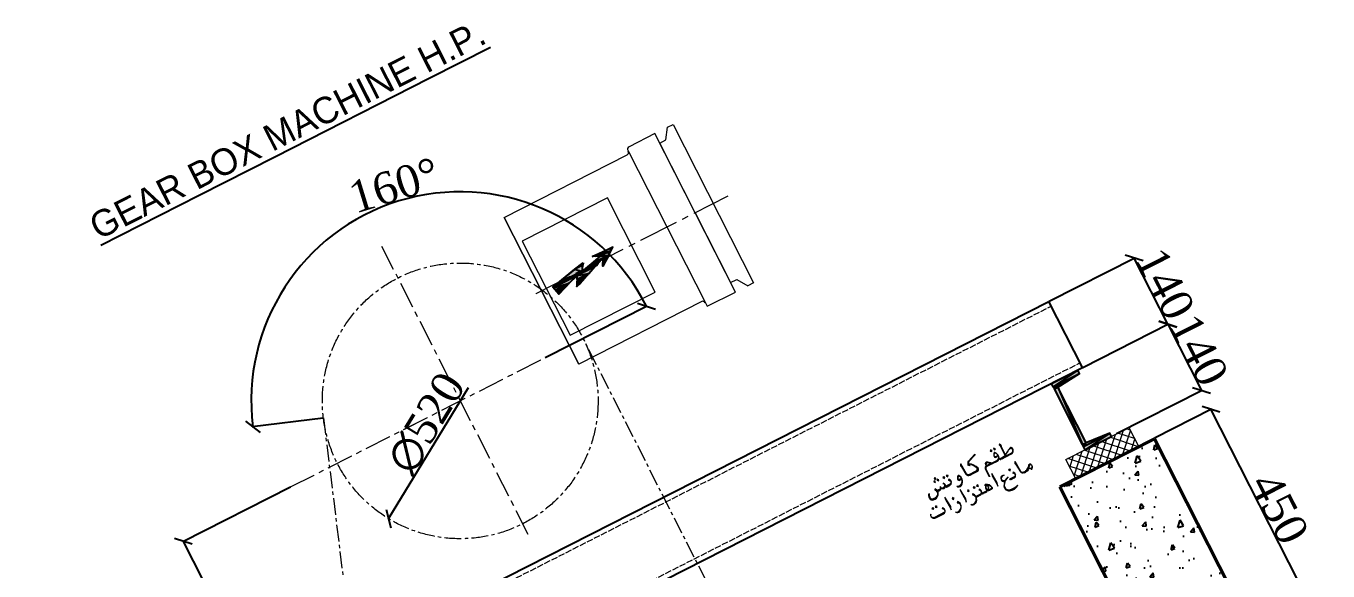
# Model space of a CAD drawing. Header units: millimetres. Extents: x 9028 to 18688, y -22518 to -16466.
# Drawn here: x 16007 to 18463, y -17494 to -16466 of the extents above; entities that cross this region are included whole.
import ezdxf

# ---------------------------------------------------------------- set-up
doc = ezdxf.new("R2010")
doc.units = ezdxf.units.MM
doc.linetypes.add('$1$ACAD_ISO02W100', pattern=[15, 12, -3])
doc.linetypes.add('$1$CENTER', pattern=[50.8, 31.75, -6.35, 6.35, -6.35])
for name, color, linetype, lineweight in [('$1$CL', 2, '$1$CENTER', 0), ('$1$DL', 8, '$1$ACAD_ISO02W100', 0), ('$1$Wall', 1, 'Continuous', 50)]:
    doc.layers.add(name, color=color, linetype=linetype, lineweight=lineweight)
doc.layers.add('$1$PDF_0', color=7, linetype='Continuous')
doc.styles.add('$0$nassar2', font='cent.shx', dxfattribs={"height": 60})
doc.styles.add('$1$nassar2', font='cent.shx', dxfattribs={"height": 60})
doc.dimstyles.new('$0$Nassar2', dxfattribs={"dimtxt": 35, "dimasz": 25, "dimexe": 1.25, "dimexo": 0.625, "dimtad": 1, "dimtxsty": '$0$nassar2', "dimblk": '$0$_Oblique', "dimcen": 2.5, "dimadec": 0, "dimazin": 0, "dimtfac": 1, "dimtmove": 0, "dimatfit": 3, "dimldrblk": '$0$_Oblique', "dimfxl": 1, "dimarcsym": 0})
doc.dimstyles.new('$1$Nassar2', dxfattribs={"dimtxt": 35, "dimasz": 25, "dimexe": 1.25, "dimexo": 0.625, "dimtad": 1, "dimtxsty": '$1$nassar2', "dimblk": '$1$_Oblique', "dimcen": 2.5, "dimadec": 0, "dimazin": 0, "dimtfac": 1, "dimtmove": 0, "dimatfit": 3, "dimldrblk": '$1$_Oblique', "dimfxl": 1, "dimarcsym": 0})

# ---------------------------------------------------------------- blocks, each defined once
blk = doc.blocks.new('$0$_Oblique')
at = {"color": 0, "linetype": 'ByBlock', "lineweight": -2}
blk.add_line((-0.5, -0.5), (0.5, 0.5), dxfattribs=at)
blk = doc.blocks.new('*D55')
at = {"color": 0, "lineweight": -2, "transparency": 16777216}
for p, q in [((15562, -17260.1), (15641.8, -17219.5)), ((16365.3, -18646.6), (15640.7, -17220.1)), ((16286.6, -18686.6), (16366.5, -18646))]:
    blk.add_line(p, q, dxfattribs=at)
at = {"layer": 'Defpoints', "color": 0, "transparency": 16777216}
for p in [(15640.7, -17220.1), (15561.4, -17260.4), (16286, -18686.9)]:
    blk.add_point(p, dxfattribs=at)
at = {"color": 0, "lineweight": -2, "transparency": 16777216, "xscale": 25, "yscale": 25, "zscale": 25}
for p, rotation in [((15640.7, -17220.1), 116.9290163711014), ((16365.3, -18646.6), 296.9290163711014)]:
    blk.add_blockref('$0$_Oblique', p, dxfattribs=dict(at, rotation=rotation))
at = {"color": 0, "transparency": 16777216, "insert": (16007.7, -17874.9), "char_height": 60, "attachment_point": 5, "rotation": 296.929, "style": '$0$nassar2'}
blk.add_mtext('SHAFT DEPTH 1600', dxfattribs=at)
blk = doc.blocks.new('*D56')
at = {"color": 0, "lineweight": -2, "transparency": 16777216}
for p, q in [((15184.9, -17451.6), (15783.3, -17147.6)), ((15782.2, -17148.2), (16914.4, -19377.1)), ((16317.1, -19680.5), (16915.5, -19376.6))]:
    blk.add_line(p, q, dxfattribs=at)
at = {"layer": 'Defpoints', "color": 0, "transparency": 16777216}
for p in [(15184.3, -17451.9), (16914.4, -19377.1), (16316.6, -19680.8)]:
    blk.add_point(p, dxfattribs=at)
at = {"color": 0, "lineweight": -2, "transparency": 16777216, "xscale": 25, "yscale": 25, "zscale": 25}
for p, rotation in [((15782.2, -17148.2), 116.9290163711014), ((16914.4, -19377.1), 296.9290163711014)]:
    blk.add_blockref('$0$_Oblique', p, dxfattribs=dict(at, rotation=rotation))
at = {"color": 0, "transparency": 16777216, "insert": (16471.7, -18437.9), "char_height": 60, "attachment_point": 5, "rotation": 296.929, "style": '$0$nassar2'}
blk.add_mtext('M/C ROOM DEPTH 2500', dxfattribs=at)
blk = doc.blocks.new('$1$_Oblique')
at = {"color": 0, "linetype": 'ByBlock', "lineweight": -2}
blk.add_line((-0.5, -0.5), (0.5, 0.5), dxfattribs=at)
blk = doc.blocks.new('*D76')
at = {"color": 0, "lineweight": -2, "transparency": 16777216}
for p, q in [((16986.4, -17091.1), (17178.3, -16993.6)), ((16567.3, -17205.1), (16433.5, -17221.8))]:
    blk.add_line(p, q, dxfattribs=at)
blk.add_arc((16825.8, -17172.6), 394.1, 26.929, 187.1449, dxfattribs=at)
at = {"layer": 'Defpoints', "color": 0, "transparency": 16777216}
for p in [(16892, -16784.1), (16985.8, -17091.4), (16879, -17145.6), (16825.8, -17172.6), (16567.9, -17205)]:
    blk.add_point(p, dxfattribs=at)
at = {"color": 0, "lineweight": -2, "transparency": 16777216, "xscale": 25, "yscale": 25, "zscale": 25}
for p, rotation in [((17177.2, -16994.1), 296.9290163711484), ((16434.7, -17221.7), 277.1449440378271)]:
    blk.add_blockref('$1$_Oblique', p, dxfattribs=dict(at, rotation=rotation))
at = {"color": 0, "transparency": 16777216, "insert": (16701.4, -16766.5), "char_height": 60, "attachment_point": 5, "rotation": 17.037, "style": '$1$nassar2'}
blk.add_mtext('160°', dxfattribs=at)
blk = doc.blocks.new('*D77')
at = {"color": 0, "lineweight": -2, "transparency": 16777216}
blk.add_line((16840.8, -17148.4), (16690.7, -17394.9), dxfattribs=at)
at = {"layer": 'Defpoints', "color": 0, "transparency": 16777216}
for p in [(16961.2, -16950.8), (16690.7, -17394.9)]:
    blk.add_point(p, dxfattribs=at)
at = {"color": 0, "lineweight": -2, "transparency": 16777216, "xscale": 25, "yscale": 25, "zscale": 25, "rotation": 238.656100814834}
blk.add_blockref('$1$_Oblique', (16690.7, -17394.9), dxfattribs=at)
at = {"color": 0, "transparency": 16777216, "insert": (16761.9, -17214.6), "char_height": 60, "attachment_point": 5, "rotation": 58.6561, "style": '$1$nassar2'}
blk.add_mtext('∅520', dxfattribs=at)
blk = doc.blocks.new('*D82')
at = {"color": 0, "lineweight": -2, "transparency": 16777216}
for p, q in [((16505.5, -17335.4), (16302.6, -17438.4)), ((16568, -17958), (16303.8, -17437.8)), ((16655.7, -17913.4), (16566.9, -17958.5))]:
    blk.add_line(p, q, dxfattribs=at)
at = {"layer": 'Defpoints', "color": 0, "transparency": 16777216}
for p in [(16506, -17335.1), (16303.8, -17437.8), (16656.2, -17913.1)]:
    blk.add_point(p, dxfattribs=at)
at = {"color": 0, "lineweight": -2, "transparency": 16777216, "xscale": 25, "yscale": 25, "zscale": 25}
for p, rotation in [((16303.8, -17437.8), 116.9290163711014), ((16568, -17958), 296.9290163711014)]:
    blk.add_blockref('$1$_Oblique', p, dxfattribs=dict(at, rotation=rotation))
at = {"color": 0, "transparency": 16777216, "insert": (16468.3, -17682.2), "char_height": 60, "attachment_point": 5, "rotation": 296.929, "style": '$1$nassar2'}
blk.add_mtext('583,39', dxfattribs=at)
blk = doc.blocks.new('*D83')
at = {"color": 0, "lineweight": -2, "transparency": 16777216}
for p, q in [((17936.7, -16984.9), (18098.3, -16902.8)), ((18160.6, -17028.2), (18097.2, -16903.4)), ((18000.1, -17109.7), (18161.7, -17027.6))]:
    blk.add_line(p, q, dxfattribs=at)
at = {"layer": 'Defpoints', "color": 0, "transparency": 16777216}
for p in [(18097.2, -16903.4), (17936.1, -16985.2), (17999.5, -17110)]:
    blk.add_point(p, dxfattribs=at)
at = {"color": 0, "lineweight": -2, "transparency": 16777216, "xscale": 25, "yscale": 25, "zscale": 25}
for p, rotation in [((18097.2, -16903.4), 116.9290163711014), ((18160.6, -17028.2), 296.9290163711014)]:
    blk.add_blockref('$1$_Oblique', p, dxfattribs=dict(at, rotation=rotation))
at = {"color": 0, "transparency": 16777216, "insert": (18156.2, -16951.9), "char_height": 60, "attachment_point": 5, "rotation": 296.929, "style": '$1$nassar2'}
blk.add_mtext('140', dxfattribs=at)
blk = doc.blocks.new('*D84')
at = {"color": 0, "lineweight": -2, "transparency": 16777216}
for p, q in [((18000.1, -17109.7), (18161.7, -17027.6)), ((18160.6, -17028.2), (18224, -17153)), ((18063.5, -17234.6), (18225.1, -17152.5))]:
    blk.add_line(p, q, dxfattribs=at)
at = {"layer": 'Defpoints', "color": 0, "transparency": 16777216}
for p in [(17999.5, -17110), (18224, -17153), (18062.9, -17234.8)]:
    blk.add_point(p, dxfattribs=at)
at = {"color": 0, "lineweight": -2, "transparency": 16777216, "xscale": 25, "yscale": 25, "zscale": 25}
for p, rotation in [((18160.6, -17028.2), 116.9290163711014), ((18224, -17153), 296.9290163711014)]:
    blk.add_blockref('$1$_Oblique', p, dxfattribs=dict(at, rotation=rotation))
at = {"color": 0, "transparency": 16777216, "insert": (18219.6, -17076.8), "char_height": 60, "attachment_point": 5, "rotation": 296.929, "style": '$1$nassar2'}
blk.add_mtext('140', dxfattribs=at)
blk = doc.blocks.new('*D85')
at = {"color": 0, "lineweight": -2, "transparency": 16777216}
for p, q in [((18135.3, -17242.8), (18243.2, -17188)), ((18445.8, -17589.8), (18242, -17188.6)), ((18339.1, -17644), (18447, -17589.2))]:
    blk.add_line(p, q, dxfattribs=at)
at = {"layer": 'Defpoints', "color": 0, "transparency": 16777216}
for p in [(18242, -17188.6), (18134.8, -17243.1), (18338.6, -17644.3)]:
    blk.add_point(p, dxfattribs=at)
at = {"color": 0, "lineweight": -2, "transparency": 16777216, "xscale": 25, "yscale": 25, "zscale": 25}
for p, rotation in [((18242, -17188.6), 116.9290163711014), ((18445.8, -17589.8), 296.9290163711014)]:
    blk.add_blockref('$1$_Oblique', p, dxfattribs=dict(at, rotation=rotation))
at = {"color": 0, "transparency": 16777216, "insert": (18371.2, -17375.3), "char_height": 60, "attachment_point": 5, "rotation": 296.929, "style": '$1$nassar2'}
blk.add_mtext('450', dxfattribs=at)

msp = doc.modelspace()

# ---------------------------------------------------------------- hatches: boundary and pattern name
at = {"true_color": 0x000007}
h = msp.add_hatch(color=7, dxfattribs=at)
h.paths.add_polyline_path([(17109.989, -16890.068), (17090.736, -16899.848), (17106.27, -16897.865)])
h.paths.add_polyline_path([(17090.736, -16899.848), (17106.27, -16897.865), (17073.399, -16914.562)])
for points in [[(17074.487, -16900.422), (17113.477, -16882.98), (17079.668, -16900.154)], [(17057.605, -16912.543), (17056.927, -16917.022), (17042.37, -16924.417)], [(17095, -16903.59), (17106.27, -16897.865), (17099.748, -16909.448)], [(17046.261, -16943.707), (17068.331, -16932.496), (17052.433, -16951.205)], [(17005.877, -16964.22), (17031.704, -16951.101), (17012.049, -16971.719)]]:
    msp.add_hatch(color=7, dxfattribs=at).paths.add_polyline_path(points)
h = msp.add_hatch(color=7, dxfattribs=at)
h.paths.add_polyline_path([(17113.477, -16882.98), (17079.668, -16900.154), (17109.989, -16890.068)])
h.paths.add_polyline_path([(17079.668, -16900.154), (17109.989, -16890.068), (17090.736, -16899.848)])
h = msp.add_hatch(color=7, dxfattribs=at)
h.paths.add_polyline_path([(17086.346, -16913.302), (17006.988, -16953.614), (17083.305, -16916.619)])
h.paths.add_polyline_path([(17006.988, -16953.614), (17083.305, -16916.619), (17000.66, -16958.6)])
h = msp.add_hatch(color=7, dxfattribs=at)
h.paths.add_polyline_path([(17083.305, -16916.619), (17000.66, -16958.6), (17080.026, -16919.467)])
h.paths.add_polyline_path([(17000.66, -16958.6), (17080.026, -16919.467), (17001.606, -16959.301)])
h = msp.add_hatch(color=7, dxfattribs=at)
h.paths.add_polyline_path([(17056.927, -16917.022), (17042.37, -16924.417), (17055.824, -16928.807)])
h.paths.add_polyline_path([(17042.37, -16924.417), (17055.824, -16928.807), (17006.988, -16953.614)])
h = msp.add_hatch(color=7, dxfattribs=at)
h.paths.add_polyline_path([(17080.026, -16919.467), (17046.216, -16936.641), (17068.331, -16932.496)])
h.paths.add_polyline_path([(17046.216, -16936.641), (17068.331, -16932.496), (17046.261, -16943.707)])
h = msp.add_hatch(color=7, dxfattribs=at)
h.paths.add_polyline_path([(17095, -16903.59), (17073.399, -16914.562), (17086.346, -16913.302)])
h.paths.add_polyline_path([(17073.399, -16914.562), (17086.346, -16913.302), (17055.824, -16928.807)])
h = msp.add_hatch(color=7, dxfattribs=at)
h.paths.add_polyline_path([(17095, -16903.59), (17095.052, -16911.834), (17099.748, -16909.448)])
h.paths.add_polyline_path([(17095.052, -16911.834), (17099.748, -16909.448), (17095.097, -16918.9)])
h = msp.add_hatch(color=7, dxfattribs=at)
h.paths.add_polyline_path([(17046.216, -16936.641), (17001.606, -16959.301), (17031.704, -16951.101)])
h.paths.add_polyline_path([(17001.606, -16959.301), (17031.704, -16951.101), (17005.877, -16964.22)])
h = msp.add_hatch(color=7, dxfattribs=at)
h.paths.add_polyline_path([(17046.261, -16943.707), (17046.328, -16954.306), (17052.433, -16951.205)])
h.paths.add_polyline_path([(17046.328, -16954.306), (17052.433, -16951.205), (17046.112, -16957.37)])
h = msp.add_hatch(color=7, dxfattribs=at)
h.paths.add_polyline_path([(17941.473, -17139.933), (17990.779, -17114.887), (17944.574, -17146.037)])
h.paths.add_polyline_path([(17990.779, -17114.887), (17944.574, -17146.037), (17993.88, -17120.992)])
h = msp.add_hatch(color=7, dxfattribs=at)
h.paths.add_polyline_path([(17944.574, -17146.037), (17993.88, -17120.992), (17946.721, -17150.264)])
h.paths.add_polyline_path([(17993.88, -17120.992), (17946.721, -17150.264), (17953.295, -17146.924)])
h = msp.add_hatch(color=7, dxfattribs=at)
h.paths.add_polyline_path([(17946.721, -17150.264), (17953.295, -17146.924), (17999.913, -17254.98)])
h.paths.add_polyline_path([(17953.295, -17146.924), (17999.913, -17254.98), (18006.487, -17251.64)])
h = msp.add_hatch(color=7, dxfattribs=at)
h.paths.add_polyline_path([(17999.913, -17254.98), (18006.487, -17251.64), (18001.821, -17258.736)])
h.paths.add_polyline_path([(18006.487, -17251.64), (18001.821, -17258.736), (18051.127, -17233.691)])
h = msp.add_hatch(color=7, dxfattribs=at)
h.paths.add_polyline_path([(18001.821, -17258.736), (18051.127, -17233.691), (18004.922, -17264.841)])
h.paths.add_polyline_path([(18051.127, -17233.691), (18004.922, -17264.841), (18054.228, -17239.795)])
h = msp.add_hatch()
h.set_pattern_fill('AR-CONC', color=4, scale=0.5, angle=26.929016)
h.set_pattern_definition([(76.929, (18705.02, -18448.39), (84.8243, 34.149), [9.525, -104.775]), (21.929, (18705.02, -18448.39), (-58.9745, 77.1895), [7.62, -83.8203]), (127.3805, (18712.09, -18445.54), (25.85, 111.3386), [8.095, -89.045]), (73.113, (18693.52, -18425.74), (130.363, 42.642), [14.287, -157.162]), (123.565, (18704.38, -18422.19), (49.803, 164.057), [12.143, -133.568]), (18.113, (18693.52, -18425.74), (49.803, 164.057), [11.43, -125.73]), (47.929, (18707.72, -18425.65), (90.7445, -11.256), [9.525, -104.775]), (352.929, (18707.72, -18425.65), (-14.158, 96.103), [7.62, -83.82]), (98.3805, (18715.28, -18426.59), (76.587, 84.8466), [8.095, -89.045]), (64.429, (18705.023, -18448.386), (-17.77006, 38.3927), [0, -82.804, 0, -85.09, 0, -84.1375]), (34.429, (18705.023, -18448.386), (7.102, 59.7898), [0, -48.514, 0, -80.899, 0, -32.0675]), (354.429, (18679.773, -18461.213), (61.7414, 28.1498), [0, -31.75, 0, -99.06, 0, -131.445]), (344.429, (18668.45, -18466.964), (60.276, 44.8776), [0, -41.275, 0, -65.786, 0, -93.345])])
h.paths.add_polyline_path([(18135.59, -17244.712), (17957.15, -17335.354), (18160.482, -17735.641), (18338.922, -17645)])

# ---------------------------------------------------------------- linework, layer by layer
at = {"layer": '$1$CL'}
for p, q in [((17750.375, -18418.443), (17057.753, -17055.133)), ((16567.914, -17204.978), (16657.135, -17928.321))]:
    msp.add_line(p, q, dxfattribs=at)
msp.add_circle((16825.92, -17172.832), 260, dxfattribs=at)
at = {"layer": '$1$DL'}
for points in [[(16289.63, -17832.787), (17940.652, -16994.124)], [(16344.157, -17940.129), (17994.932, -17100.983)]]:
    msp.add_lwpolyline(points, dxfattribs=at)
at = {"layer": '$1$PDF_0', "lineweight": 18}
for points in [[(17835.26, -17262.986), (17832.414, -17262.058), (17831.751, -17264.09), (17834.597, -17265.019)], [(17829.059, -17266.136), (17826.214, -17265.207), (17825.281, -17267.377), (17828.127, -17268.305)], [(17746.333, -17313.584), (17743.488, -17312.656), (17742.692, -17315.095), (17745.537, -17316.023)], [(17839.767, -17333.95), (17839.472, -17330.031), (17838.916, -17327.6), (17828.389, -17309.547), (17829.227, -17313.869), (17838.8, -17330.711)], [(17864.042, -17302.289), (17861.196, -17301.36), (17860.263, -17303.53), (17863.109, -17304.459)], [(17722.469, -17324.689), (17719.624, -17323.76), (17718.96, -17325.793), (17721.536, -17326.858)], [(17723.107, -17318.6), (17720.261, -17317.671), (17719.735, -17319.973), (17722.311, -17321.039)], [(17728.669, -17321.539), (17725.824, -17320.611), (17725.161, -17322.643), (17728.006, -17323.572)], [(17739.863, -17316.871), (17737.018, -17315.942), (17736.491, -17318.244), (17739.337, -17319.173)], [(17797.182, -17335.573), (17794.336, -17334.645), (17793.673, -17336.677), (17796.519, -17337.606)], [(17803.652, -17332.287), (17800.806, -17331.358), (17799.873, -17333.528), (17802.719, -17334.456)], [(17751.885, -17378.592), (17751.589, -17374.672), (17751.033, -17372.242), (17740.237, -17354.325), (17741.075, -17358.647), (17750.918, -17375.353)], [(17757.421, -17356.109), (17754.576, -17355.181), (17754.049, -17357.483), (17756.625, -17358.548)], [(17780.46, -17364.076), (17780.434, -17360.02), (17779.608, -17357.726), (17769.081, -17339.673), (17769.92, -17343.995), (17779.493, -17360.837)], [(17785.997, -17341.594), (17783.151, -17340.666), (17782.625, -17342.968), (17785.47, -17343.896)], [(17719.274, -17375.148), (17716.428, -17374.219), (17715.765, -17376.252), (17718.611, -17377.18)], [(17725.474, -17371.998), (17722.898, -17370.933), (17721.965, -17373.102), (17724.811, -17374.031)]]:
    msp.add_lwpolyline(points, close=True, dxfattribs=at)
for points in [[(17834.725, -17263.936), (17832.149, -17262.871)], [(17844.147, -17257.115), (17852.774, -17274.099), (17853.853, -17273.551), (17845.773, -17257.646), (17846.586, -17257.911), (17846.436, -17255.613)], [(17784.429, -17286.433), (17796.787, -17273.373), (17796.663, -17275.131), (17786.051, -17286.287)], [(17820.947, -17287.553), (17826.634, -17288.734), (17827.066, -17292.923), (17819.518, -17296.757)], [(17828.525, -17267.086), (17825.679, -17266.157)], [(17826.647, -17290.762), (17837.969, -17285.011)], [(17841.871, -17282.011), (17839.728, -17285.135), (17827.866, -17291.16)], [(17838.927, -17286.898), (17829.492, -17291.691)], [(17843.091, -17282.409), (17866.544, -17270.495)], [(17865.607, -17271.989), (17844.31, -17282.807)], [(17865.077, -17273.615), (17845.936, -17283.337)], [(17883.537, -17305.951), (17872.599, -17287.09), (17872.202, -17288.309), (17872.219, -17291.013), (17874.123, -17292.759), (17882.459, -17306.499)], [(17780.929, -17310.254), (17770.129, -17291.662), (17769.594, -17292.612), (17769.611, -17295.316), (17771.383, -17297.469), (17779.851, -17310.802)], [(17780.527, -17310.798), (17771.644, -17295.98), (17769.872, -17293.827)], [(17784.87, -17291.974), (17787.596, -17295.337), (17784.481, -17294.546)], [(17785.94, -17311.439), (17799.15, -17304.73)], [(17801.178, -17304.717), (17787.16, -17311.837)], [(17787.708, -17312.916), (17789.595, -17311.957)], [(17801.726, -17305.795), (17788.786, -17312.368)], [(17826.249, -17291.982), (17818.431, -17295.953), (17817.224, -17297.583), (17816.698, -17299.885)], [(17817.93, -17302.311), (17824.503, -17315.251), (17824.238, -17316.064), (17816.844, -17301.507)], [(17817.716, -17289.872), (17818.521, -17288.785), (17819.466, -17288.644), (17825.966, -17290.09)], [(17838.933, -17330.305), (17838.655, -17329.089), (17829.219, -17312.517)], [(17863.507, -17303.239), (17860.798, -17302.58)], [(17868.667, -17306.722), (17868.411, -17308.887)], [(17868.676, -17308.074), (17870.439, -17308.874), (17872.069, -17310.081)], [(17883.135, -17306.495), (17874.251, -17291.677), (17872.48, -17289.524)], [(17888.548, -17307.137), (17892.053, -17305.356)], [(17890.448, -17308.206), (17892.065, -17307.385)], [(17903.118, -17301.77), (17897.833, -17300.046)], [(17899.293, -17295.574), (17897.842, -17301.398)], [(17898.642, -17299.635), (17902.57, -17300.692), (17903.653, -17300.82), (17904.457, -17299.733), (17905.121, -17297.701)], [(17903.61, -17294.059), (17901.71, -17292.99), (17900.358, -17292.998), (17899.288, -17294.898)], [(17721.934, -17325.639), (17719.089, -17324.71)], [(17722.709, -17319.819), (17719.863, -17318.891)], [(17728.404, -17322.352), (17725.559, -17321.424)], [(17737.228, -17327.705), (17736.564, -17329.738)], [(17739.465, -17318.09), (17736.889, -17317.025)], [(17750.895, -17329.241), (17740.921, -17334.308)], [(17751.439, -17329.643), (17750.497, -17330.461), (17742.14, -17334.706)], [(17745.935, -17314.804), (17743.09, -17313.875)], [(17743.766, -17335.236), (17749.697, -17332.224)], [(17747.596, -17320.743), (17747.202, -17322.639)], [(17747.467, -17321.826), (17749.23, -17322.626), (17750.861, -17323.832)], [(17764.605, -17316.173), (17765.272, -17314.816), (17766.081, -17314.405), (17768.657, -17315.471)], [(17771.524, -17319.78), (17767.75, -17321.697), (17766.398, -17321.705), (17764.631, -17320.229)], [(17768.568, -17322.638), (17772.881, -17320.447)], [(17771.922, -17318.56), (17768.687, -17320.203)], [(17796.647, -17336.523), (17794.208, -17335.727)], [(17803.117, -17333.237), (17800.408, -17332.578)], [(17816.091, -17332.072), (17820.143, -17331.371), (17823.798, -17331.888)], [(17872.104, -17315.49), (17862.129, -17320.556)], [(17872.647, -17315.892), (17871.706, -17316.709), (17863.349, -17320.954)], [(17864.838, -17321.215), (17870.769, -17318.203)], [(17721.609, -17338.352), (17721.22, -17340.924)], [(17751.05, -17374.946), (17750.772, -17373.731), (17741.067, -17357.295)], [(17757.023, -17357.329), (17754.178, -17356.4)], [(17779.895, -17360.294), (17779.347, -17359.215), (17769.912, -17342.643)], [(17785.868, -17342.677), (17783.023, -17341.748)], [(17808.757, -17348.346), (17807.816, -17349.163), (17799.459, -17353.408)], [(17800.948, -17353.669), (17806.879, -17350.657)], [(17804.777, -17339.176), (17804.521, -17341.341)], [(17804.786, -17340.528), (17806.549, -17341.328), (17808.179, -17342.535)], [(17809.831, -17347.122), (17818.458, -17342.74)], [(17820.345, -17341.782), (17818.599, -17343.686), (17811.32, -17347.383)], [(17817.123, -17345.453), (17812.54, -17347.781)], [(17820.473, -17340.699), (17818.843, -17339.492)], [(17829.241, -17337.263), (17828.304, -17338.756), (17824.26, -17340.81), (17821.962, -17340.96)], [(17824.658, -17339.591), (17827.623, -17338.084)], [(17718.739, -17376.098), (17716.03, -17375.439)], [(17739.745, -17383.402), (17738.804, -17384.219), (17721.82, -17392.846), (17720.335, -17393.261), (17718.714, -17393.407)], [(17739.202, -17382.999), (17720.331, -17392.585)], [(17725.209, -17372.811), (17722.5, -17372.152)], [(17723.04, -17393.244), (17737.867, -17385.712)], [(17735.765, -17374.232), (17735.239, -17376.534)], [(17735.774, -17375.584), (17737.537, -17376.384), (17739.167, -17377.591)]]:
    msp.add_lwpolyline(points, dxfattribs=at)
for points in [[(17867.671, -17262.108, 0.47244666), (17862.749, -17261.793, 0.09446494), (17857.512, -17269.803)], [(17817.725, -17291.224), (17817.203, -17294.203), (17816.907, -17290.283, -0.51186379), (17820.79, -17287.63)], [(17837.518, -17272.232, 0.6063276), (17832.498, -17274.782, 0.38592407), (17835.334, -17277.972)], [(17841.714, -17277.886, 0.20473629), (17834.212, -17269.989, 0.43299412), (17832.552, -17271.078)], [(17798.946, -17304.486, 0.41725407), (17800.731, -17299.933, 0.15748651), (17784.508, -17291.858)], [(17818.829, -17294.733), (17825.838, -17291.173), (17819.744, -17289.859, 0.3544211), (17817.652, -17291.326)], [(17871.831, -17315.289, 0.53548612), (17872.305, -17310.956, 0.12595079), (17868.03, -17308.944)], [(17897.294, -17300.32), (17896.096, -17303.302), (17894.081, -17305.344), (17890.037, -17307.398, -0.34648821), (17882.828, -17306.55)], [(17897.837, -17301.191, -0.21256689), (17893.144, -17306.837), (17891.257, -17307.796)], [(17904.556, -17300.903, 0.45670162), (17900.706, -17291.905, 0.46473752), (17898.945, -17293.011)], [(17723.225, -17341.491, 0.67714591), (17732.667, -17337.16, 0.27558448), (17738.424, -17337.935, 0.40157223), (17740.907, -17332.343)], [(17723.374, -17341.251, 0.10236354), (17730.458, -17339.283, 0.28347809), (17732.119, -17336.493, 0.07863973), (17731.741, -17334.397)], [(17732.701, -17336.812, 0.15747367), (17738.836, -17335.357, 0.86611539), (17736.382, -17329.571)], [(17750.622, -17329.041, 0.53548612), (17751.096, -17324.707, 0.12595079), (17746.821, -17322.696)], [(17762.518, -17333.813, 0.51969524), (17772.399, -17320.596, 0.31492829), (17766.875, -17315.596)], [(17764.389, -17314.339, 0.17324239), (17764.146, -17320.335, 0.4881371), (17768.2, -17322.484)], [(17829.316, -17336.126, -0.38583965), (17827.636, -17340.113), (17825.21, -17341.345)], [(17846.475, -17315.715, 0.31495142), (17846.987, -17323.148, 0.3621915), (17853.596, -17324.551)], [(17846.293, -17315.663, -0.30708343), (17851.928, -17312.975, 0.20470465), (17846.308, -17317.92)], [(17711.417, -17356.33, -0.18110539), (17710.241, -17347.388, 0.11021726), (17711.519, -17354.517, 0.21257862), (17713.753, -17356.631)], [(17712.851, -17357.058, 0.23621891), (17720.208, -17357.715, 0.15747958), (17726.289, -17351.837)], [(17726.187, -17351.435, 0.26770238), (17726.396, -17345.775, 0.16534837), (17720.972, -17340.603)], [(17792.8, -17348.312), (17792.407, -17350.208, -0.33858744), (17799.02, -17355.636)], [(17808.214, -17347.944), (17798.239, -17353.01, -0.26773869), (17797.387, -17366.407)], [(17807.941, -17347.743, 0.53548612), (17808.415, -17343.41, 0.12595079), (17804.14, -17341.398)], [(17738.929, -17382.799, 0.53548612), (17739.403, -17378.465, 0.12595079), (17735.128, -17376.454)], [(17737.611, -17385.84, 0.35432667), (17740.48, -17379.826, 0.24409499), (17735.414, -17374.461)], [(17763.956, -17362.964), (17763.562, -17364.86, -0.33858744), (17770.175, -17370.288)]]:
    msp.add_lwpolyline(points, format="xyb", dxfattribs=at)
for centre, radius, start, end in [((17845.146, -17254.743), 2.57, 152.386456, 241.45506), ((17845.682, -17253.792), 2.873, 199.270922, 274.078105), ((17845.539, -17252.847), 2.569, 195.310198, 285.914686), ((17864.561, -17266.925), 4.082, 39.897137, 132.039347), ((17864.822, -17265.435), 3.477, 74.978672, 139.951666), ((17861.313, -17266.54), 7.71, 296.380103, 36.051409), ((17863.88, -17266.253), 4.687, 10.605821, 68.858387), ((17794.123, -17290.495), 10.734, 158.747598, 203.292494), ((17789.656, -17289.712), 4.989, 141.409499, 199.681644), ((17843.512, -17274.225), 11.036, 163.344519, 197.381013), ((17835.01, -17276.848), 2.268, 197.13145, 279.947641), ((17834.577, -17272.66), 1.664, 47.7992, 177.904384), ((17835.395, -17273.6), 4.687, 251.381081, 338.895461), ((17835.801, -17273.733), 4.082, 263.479566, 347.873674), ((17834.167, -17271.851), 7.71, 279.695684, 325.978945), ((17825.867, -17284.884), 17.384, 31.086959, 47.304523), ((17835.567, -17279.28), 6.198, 293.746723, 31.93416), ((17835.168, -17280.498), 7.106, 299.523305, 20.751019), ((17844.774, -17281.385), 1.964, 206.619569, 297.238463), ((17840.055, -17262.078), 19.199, 296.379442, 339.188827), ((17838.156, -17261.008), 21.315, 299.476758, 335.27827), ((17870.826, -17273.917), 13.758, 132.513003, 159.456338), ((17861.579, -17265.727), 7.407, 300.113141, 330.611977), ((17864.425, -17266.656), 4.081, 296.544549, 37.708795), ((17784.496, -17307.595), 5.896, 213.037422, 298.995318), ((17784.355, -17306.65), 5.896, 225.477479, 301.919871), ((17784.085, -17306.786), 4.989, 225.022772, 301.455125), ((17782.541, -17319.101), 27.968, 43.633124, 84.695195), ((17787.623, -17310.415), 1.964, 206.619569, 297.238463), ((17798.93, -17301.959), 3.477, 304.682821, 50.219124), ((17799.879, -17302.493), 3.78, 296.971885, 43.950584), ((17821.223, -17299.113), 5.292, 119.341263, 206.856687), ((17821.908, -17300.461), 4.687, 126.578584, 203.002572), ((17828.329, -17289.738), 1.964, 206.619569, 297.238463), ((17865.944, -17314.38), 8.013, 15.882485, 70.75198), ((17868.237, -17313.553), 5.292, 295.474518, 13.516894), ((17887.236, -17302.885), 5.896, 213.037422, 298.995318), ((17886.693, -17302.483), 4.989, 225.022772, 301.455125), ((17890.231, -17306.112), 1.964, 206.619569, 297.238463), ((17884.061, -17292.628), 14.665, 302.098861, 358.666348), ((17901.661, -17295.898), 4.082, 212.902416, 290.955617), ((17901.528, -17296.304), 2.872, 38.150972, 160.401096), ((17903.313, -17300.485), 1.36, 246.052021, 335.125628), ((17901.803, -17296.843), 2.872, 295.615537, 45.469852), ((17726.537, -17337.714), 6.203, 10.483467, 33.844992), ((17735.839, -17332.651), 4.988, 259.343453, 354.519576), ((17732.746, -17335.238), 8.919, 19.967967, 61.030377), ((17734.907, -17334.819), 6.803, 47.710616, 71.090765), ((17742.604, -17333.284), 1.964, 206.619569, 297.238463), ((17744.735, -17328.131), 8.013, 15.882485, 70.75198), ((17747.029, -17327.305), 5.292, 295.474518, 13.516894), ((17766.242, -17329.076), 5.896, 231.335034, 326.517908), ((17766.982, -17317.848), 2.57, 152.986586, 303.60233), ((17765.882, -17315.016), 1.361, 73.183445, 160.674587), ((17766.849, -17318.254), 2.57, 94.256708, 149.135898), ((17762.019, -17324.099), 11.337, 19.741388, 67.756872), ((17759.587, -17324.656), 14.06, 326.697698, 18.145628), ((17816.971, -17332.135), 1.663, 95.153882, 222.683406), ((17820.689, -17342.794), 10.432, 49.930164, 118.212955), ((17822.406, -17336.157), 5.897, 156.630536, 295.504141), ((17819.328, -17341.45), 11.036, 27.506376, 103.942318), ((17811.176, -17335.416), 11.641, 299.802857, 1.434505), ((17819.696, -17335.498), 2.57, 17.586878, 188.191102), ((17819.696, -17335.498), 2.873, 4.9251, 150.955617), ((17821.994, -17335.348), 4.686, 185.773145, 301.233645), ((17815.101, -17335.797), 7.408, 296.653178, 9.857392), ((17826.461, -17336.13), 1.967, 299.475464, 54.905696), ((17849.072, -17319.219), 3.175, 157.093087, 230.279713), ((17851.096, -17318.531), 5.594, 217.672277, 295.716794), ((17851.083, -17316.501), 6.502, 233.22867, 303.147536), ((17871.195, -17332.06), 19.805, 126.838313, 186.785771), ((17860.926, -17333.207), 9.223, 186.590235, 277.198403), ((17874.041, -17332.989), 22.224, 131.376812, 179.385771), ((17860.918, -17331.855), 8.921, 184.447401, 284.113279), ((17857.848, -17317.137), 24.642, 274.412095, 313.722798), ((17863.812, -17319.532), 1.964, 206.619569, 297.238463), ((17859.637, -17321.992), 20.712, 277.005472, 331.876058), ((17849.22, -17300.15), 42.484, 288.690094, 312.067868), ((17717.037, -17353.053), 6.803, 208.987781, 282.186533), ((17716.738, -17348.456), 8.921, 250.622896, 293.421289), ((17716.062, -17348.462), 11.339, 282.575442, 62.665716), ((17714.548, -17344.145), 13.454, 293.582377, 327.621505), ((17716.611, -17349.539), 10.733, 22.340204, 63.406092), ((17726.391, -17335.414), 6.501, 260.371755, 330.300382), ((17789.144, -17358.139), 10.13, 268.046349, 13.587054), ((17789.409, -17357.327), 9.828, 26.172438, 72.448061), ((17791.032, -17357.18), 8.012, 37.72822, 78.791091), ((17799.922, -17351.986), 1.964, 206.619569, 297.238463), ((17802.054, -17346.834), 8.013, 15.882485, 70.75198), ((17804.347, -17346.007), 5.292, 295.474518, 13.516894), ((17811.514, -17346.098), 1.964, 206.619569, 297.238463), ((17718.202, -17387.392), 5.291, 166.653107, 288.910707), ((17719.691, -17387.653), 6.501, 167.79702, 299.19613), ((17763.847, -17377.772), 5.896, 231.335034, 326.517908), ((17760.569, -17372.654), 10.13, 268.046349, 13.587054), ((17763.025, -17376.153), 6.804, 267.828828, 317.555967), ((17760.834, -17371.842), 9.828, 26.172438, 72.448061), ((17762.456, -17371.696), 8.012, 37.72822, 78.791091), ((17758.264, -17372.126), 12.854, 318.45746, 338.2545), ((17757.33, -17373.622), 13.455, 326.442535, 26.397521), ((17792.422, -17363.257), 5.896, 231.335034, 326.517908), ((17791.6, -17361.638), 6.804, 267.828828, 317.555967), ((17786.839, -17357.61), 12.854, 318.45746, 338.2545)]:
    msp.add_arc(centre, radius, start, end, dxfattribs=at)
at = {"layer": '$1$Wall'}
for points in [[(18135.522, -17244.579), (17957.082, -17335.22)], [(18338.551, -17644.269), (18135.522, -17244.579)], [(18160.323, -17735.328), (17956.99, -17335.04)], [(18160.132, -17734.951), (17957.082, -17335.22)]]:
    msp.add_lwpolyline(points, dxfattribs=at)
at = {"color": 7, "linetype": 'Continuous', "lineweight": 20, "true_color": 0x000007}
for points in [[(17193.145, -16668.832), (17144.309, -16693.64), (17144.309, -16693.64)], [(17344.85, -16967.485), (17193.145, -16668.832), (17193.145, -16668.832)], [(17213.949, -16680.713), (17216.624, -16656.906), (17216.624, -16656.906)], [(17216.624, -16656.906), (17227.424, -16651.42), (17379.13, -16950.072), (17368.329, -16955.558)], [(17202.209, -16686.676), (17213.949, -16680.713), (17213.949, -16680.713)], [(17268.998, -16818.159), (17202.209, -16686.676), (17202.209, -16686.676)], [(16908.901, -16826.806), (17140.873, -16708.972), (17140.873, -16708.972)], [(17142.23, -16700.013), (17143.422, -16702.36), (17143.422, -16702.36)], [(17143.422, -16702.36), (17288.448, -16987.865), (17288.448, -16987.865)], [(17103.465, -16790.002), (16942.869, -16871.58), (16942.869, -16871.58)], [(17193.629, -16967.503), (17103.465, -16790.002), (17103.465, -16790.002)], [(17330.513, -16786.911), (17266.65, -16819.351), (17266.65, -16819.351)], [(17268.998, -16818.159), (17335.786, -16949.641), (17335.786, -16949.641)], [(17233.31, -16836.287), (17166.16, -16870.397), (17166.16, -16870.397)], [(17255.38, -16825.076), (17244.58, -16830.562), (17244.58, -16830.562)], [(16677.699, -16881.039), (16699.643, -16924.24), (16699.643, -16924.24)], [(16942.869, -16871.58), (17033.033, -17049.08), (17033.033, -17049.08)], [(17132.82, -16887.332), (17066.14, -16921.204), (17066.14, -16921.204)], [(17074.487, -16900.422), (17113.477, -16882.98), (17095.097, -16918.9)], [(17155.36, -16875.883), (17144.09, -16881.608), (17144.09, -16881.608)], [(17000.66, -16958.6), (17057.605, -16912.543), (17057.605, -16912.543)], [(17095, -16903.59), (17046.112, -16957.37), (17046.112, -16957.37)], [(17057.605, -16912.543), (17055.824, -16928.807), (17090.736, -16899.848), (17074.487, -16900.422)], [(17095.097, -16918.9), (17095, -16903.59), (17095, -16903.59)], [(16704.175, -16933.162), (16708.708, -16942.084), (16708.708, -16942.084)], [(17032.799, -16938.139), (16968.467, -16970.818), (16968.467, -16970.818)], [(17046.112, -16957.37), (17046.216, -16936.641), (17012.049, -16971.719), (17000.66, -16958.6)], [(17055.339, -16926.69), (17043.6, -16932.653), (17043.6, -16932.653)], [(17335.786, -16949.641), (17347.526, -16943.677), (17347.526, -16943.677)], [(17347.526, -16943.677), (17368.329, -16955.558), (17368.329, -16955.558)], [(16713.24, -16951.006), (16735.9, -16995.616), (16735.9, -16995.616)], [(17033.033, -17049.08), (17193.629, -16967.503), (17193.629, -16967.503)], [(17291.788, -16994.439), (17344.85, -16967.485), (17344.85, -16967.485)], [(17281.367, -16985.554), (17049.395, -17103.388), (17049.395, -17103.388)], [(17288.448, -16987.865), (17291.788, -16994.439), (17291.788, -16994.439)], [(16740.432, -17004.538), (16744.964, -17013.46), (16744.964, -17013.46)], [(17071.993, -17047.603), (17142.43, -17011.824), (17142.43, -17011.824)], [(16749.496, -17022.382), (16772.157, -17066.992), (16772.157, -17066.992)], [(17076.112, -17045.511), (17104.286, -17031.199), (17104.286, -17031.199)], [(17004.735, -17081.768), (17049.346, -17059.107), (17049.346, -17059.107)], [(17058.268, -17054.575), (17067.19, -17050.043), (17067.19, -17050.043)], [(16776.689, -17075.914), (16781.221, -17084.836), (16781.221, -17084.836)], [(16986.891, -17090.832), (16995.813, -17086.3), (16995.813, -17086.3)], [(16785.753, -17093.758), (16808.413, -17138.368), (16808.413, -17138.368)], [(16933.359, -17118.024), (16977.969, -17095.364), (16977.969, -17095.364)], [(16861.983, -17154.281), (16906.593, -17131.621), (16906.593, -17131.621)], [(16915.515, -17127.089), (16924.907, -17122.318), (16924.907, -17122.318)], [(17941.473, -17139.933), (18004.922, -17264.841), (18004.922, -17264.841)], [(16812.945, -17147.29), (16817.477, -17156.212), (16817.477, -17156.212)], [(16822.009, -17165.135), (16844.67, -17209.745), (16844.67, -17209.745)], [(16844.609, -17163.107), (16853.061, -17158.813), (16853.061, -17158.813)], [(17953.295, -17146.924), (18006.487, -17251.64), (18006.487, -17251.64)], [(16791.077, -17190.299), (16835.217, -17167.877), (16835.217, -17167.877)], [(16719.231, -17226.794), (16764.311, -17203.895), (16764.311, -17203.895)], [(16719.701, -17226.556), (16764.311, -17203.895), (16764.311, -17203.895)], [(16772.763, -17199.602), (16782.155, -17194.831), (16782.155, -17194.831)], [(16701.857, -17235.62), (16710.779, -17231.088), (16710.779, -17231.088)], [(16701.857, -17235.62), (16710.779, -17231.088), (16710.779, -17231.088)], [(16848.963, -17218.197), (16853.734, -17227.589), (16853.734, -17227.589)], [(16858.266, -17236.511), (16880.926, -17281.121), (16880.926, -17281.121)], [(18051.127, -17233.691), (18054.228, -17239.795), (18051.127, -17233.691), (18006.487, -17251.64)], [(18043.719, -17291.211), (18061.741, -17235.979), (18061.741, -17235.979)], [(18059.215, -17283.34), (18077.237, -17228.107), (18077.237, -17228.107)], [(18097.594, -17243.76), (18066.437, -17233.594), (18066.437, -17233.594)], [(18075.181, -17275.23), (18090.199, -17229.203), (18090.199, -17229.203)], [(18089.484, -17227.794), (18082.403, -17225.483), (18082.403, -17225.483)], [(16648.325, -17262.812), (16692.935, -17240.152), (16692.935, -17240.152)], [(17996.761, -17315.064), (18014.314, -17260.07), (18014.314, -17260.07)], [(18054.228, -17239.795), (18004.922, -17264.841), (18004.922, -17264.841)], [(18012.257, -17307.193), (18030.279, -17251.96), (18030.279, -17251.96)], [(18074.242, -17275.707), (18019.009, -17257.685), (18019.009, -17257.685)], [(18027.754, -17299.321), (18045.775, -17244.089), (18045.775, -17244.089)], [(18090.208, -17267.597), (18034.975, -17249.575), (18034.975, -17249.575)], [(18105.465, -17259.256), (18050.941, -17241.465), (18050.941, -17241.465)], [(18091.147, -17267.12), (18098.309, -17245.168), (18098.309, -17245.168)], [(16576.949, -17299.069), (16621.559, -17276.408), (16621.559, -17276.408)], [(16630.481, -17271.876), (16639.873, -17267.106), (16639.873, -17267.106)], [(18026.814, -17299.798), (17972.051, -17281.538), (17972.051, -17281.538)], [(17975.928, -17298.473), (17982.852, -17276.052), (17982.852, -17276.052)], [(17983.799, -17313.969), (17998.817, -17267.942), (17998.817, -17267.942)], [(18042.78, -17291.688), (17987.548, -17273.667), (17987.548, -17273.667)], [(18058.276, -17283.817), (18003.044, -17265.795), (18003.044, -17265.795)], [(16506.043, -17335.087), (16550.183, -17312.665), (16550.183, -17312.665)], [(16559.575, -17307.894), (16568.027, -17303.601), (16568.027, -17303.601)], [(16885.458, -17290.043), (16889.752, -17298.495), (16889.752, -17298.495)], [(16894.523, -17307.887), (16916.944, -17352.027), (16916.944, -17352.027)], [(18011.318, -17307.67), (17974.497, -17295.655), (17974.497, -17295.655)], [(17995.353, -17315.78), (17982.368, -17311.151), (17982.368, -17311.151)], [(16921.476, -17360.949), (16926.247, -17370.341), (16926.247, -17370.341)], [(16921.476, -17360.949), (16925.77, -17369.401), (16925.77, -17369.401)], [(16931.018, -17379.732), (16953.439, -17423.873), (16953.439, -17423.873)]]:
    msp.add_lwpolyline(points, dxfattribs=at)
msp.add_lwpolyline([(16908.901, -16826.806), (17049.395, -17103.388)], close=True, dxfattribs=at)
at = {"color": 7, "linetype": 'Continuous', "lineweight": -2, "true_color": 0x000007}
for points in [[(17074.487, -16900.422), (17113.477, -16882.98), (17079.668, -16900.154)], [(17113.477, -16882.98), (17079.668, -16900.154), (17109.989, -16890.068)], [(17079.668, -16900.154), (17109.989, -16890.068), (17090.736, -16899.848)], [(17109.989, -16890.068), (17090.736, -16899.848), (17106.27, -16897.865)], [(17006.988, -16953.614), (17083.305, -16916.619), (17000.66, -16958.6)], [(17083.305, -16916.619), (17000.66, -16958.6), (17080.026, -16919.467)], [(17000.66, -16958.6), (17080.026, -16919.467), (17001.606, -16959.301)], [(17086.346, -16913.302), (17006.988, -16953.614), (17083.305, -16916.619)], [(17057.605, -16912.543), (17056.927, -16917.022), (17042.37, -16924.417)], [(17056.927, -16917.022), (17042.37, -16924.417), (17055.824, -16928.807)], [(17080.026, -16919.467), (17046.216, -16936.641), (17068.331, -16932.496)], [(17073.399, -16914.562), (17086.346, -16913.302), (17055.824, -16928.807)], [(17090.736, -16899.848), (17106.27, -16897.865), (17073.399, -16914.562)], [(17095, -16903.59), (17073.399, -16914.562), (17086.346, -16913.302)], [(17095, -16903.59), (17106.27, -16897.865), (17099.748, -16909.448)], [(17095, -16903.59), (17095.052, -16911.834), (17099.748, -16909.448)], [(17095.052, -16911.834), (17099.748, -16909.448), (17095.097, -16918.9)], [(17046.216, -16936.641), (17001.606, -16959.301), (17031.704, -16951.101)], [(17042.37, -16924.417), (17055.824, -16928.807), (17006.988, -16953.614)], [(17046.216, -16936.641), (17068.331, -16932.496), (17046.261, -16943.707)], [(17046.261, -16943.707), (17068.331, -16932.496), (17052.433, -16951.205)], [(17046.261, -16943.707), (17046.328, -16954.306), (17052.433, -16951.205)], [(17001.606, -16959.301), (17031.704, -16951.101), (17005.877, -16964.22)], [(17005.877, -16964.22), (17031.704, -16951.101), (17012.049, -16971.719)], [(17046.328, -16954.306), (17052.433, -16951.205), (17046.112, -16957.37)], [(17941.473, -17139.933), (17990.779, -17114.887), (17944.574, -17146.037)], [(17990.779, -17114.887), (17944.574, -17146.037), (17993.88, -17120.992)], [(17944.574, -17146.037), (17993.88, -17120.992), (17946.721, -17150.264)], [(17993.88, -17120.992), (17946.721, -17150.264), (17953.295, -17146.924)], [(17946.721, -17150.264), (17953.295, -17146.924), (17999.913, -17254.98)], [(17953.295, -17146.924), (17999.913, -17254.98), (18006.487, -17251.64)], [(18006.487, -17251.64), (18001.821, -17258.736), (18051.127, -17233.691)], [(18001.821, -17258.736), (18051.127, -17233.691), (18004.922, -17264.841)], [(18051.127, -17233.691), (18004.922, -17264.841), (18054.228, -17239.795)], [(17999.913, -17254.98), (18006.487, -17251.64), (18001.821, -17258.736)]]:
    msp.add_lwpolyline(points, close=True, dxfattribs=at)
for points in [[(16285.102, -17823.871), (17936.123, -16985.209)], [(16348.686, -17949.045), (17999.525, -17110.025), (17936.109, -16985.181)]]:
    msp.add_lwpolyline(points)
at = {"color": 7, "linetype": 'Continuous', "lineweight": 20}
msp.add_lwpolyline([(17968.295, -17283.446), (18087.098, -17223.098), (18105.704, -17259.725), (17986.9, -17320.073)], close=True, dxfattribs=at)
at = {"color": 7, "linetype": 'Continuous', "lineweight": 20, "true_color": 0x000007}
for points in [[(17144.309, -16693.64), (17141.491, -16695.071), (17140.567, -16697.903), (17141.76, -16700.251)], [(17140.873, -16708.972), (17143.221, -16707.779), (17144.145, -16704.947), (17142.953, -16702.599)], [(17287.74, -16987.633), (17286.548, -16985.286), (17283.715, -16984.361), (17281.367, -16985.554)]]:
    msp.add_open_spline(points, degree=3, dxfattribs=at)

# ---------------------------------------------------------------- texts
at = {"ltscale": 4, "insert": (16120.82, -16825.558), "char_height": 50, "attachment_point": 1, "rotation": 26.929016}
msp.add_mtext_dynamic_manual_height_columns('{\\Fcadnw-1|c0;\\LGEAR BOX MACHINE H.P.}', width=2211.04972, gutter_width=200, heights=[111.151], dxfattribs=at)

# ---------------------------------------------------------------- dimensions: what is measured, and where the dimension line sits
dim = msp.add_angular_dim_2l(base=(16892.001, -16784.104), line1=((16825.826, -17172.648), (16567.914, -17204.978)), line2=((16878.996, -17145.639), (16985.825, -17091.374)), dimstyle='$1$Nassar2')
dim.commit()
dim.dimension.update_dxf_attribs({"geometry": '*D76', "text_midpoint": (16701.375, -16766.525)})
for base, p1, p2, picture, middle in [((18097.187, -16903.394), (17999.525, -17110.025), (17936.122, -16985.209), '*D83', (18156.192, -16951.932)), ((18223.995, -17153.032), (17999.525, -17110.025), (18062.93, -17234.847), '*D84', (18219.596, -17076.752)), ((18242.043, -17188.563), (18338.551, -17644.269), (18134.752, -17243.064), '*D85', (18371.247, -17375.297))]:
    dim = msp.add_linear_dim(base=base, p1=p1, p2=p2, angle=116.929016, dimstyle='$1$Nassar2')
    dim.commit()
    dim.dimension.update_dxf_attribs({"geometry": picture, "text_midpoint": middle})
dim = msp.add_diameter_dim_2p(p1=(16961.165, -16950.777), p2=(16690.675, -17394.888), dimstyle='$1$Nassar2')
dim.commit()
dim.dimension.update_dxf_attribs({"geometry": '*D77', "text_midpoint": (16790.057, -17231.714), "dimtype": 163})
for base, p1, p2, text, picture, middle in [((16914.422, -19377.136), (15184.343, -17451.909), (16316.561, -19680.828), 'M/C ROOM DEPTH <>', '*D56', (16444.371, -18451.776)), ((15640.729, -17220.081), (16286.018, -18686.886), (15561.4, -17260.377), 'SHAFT DEPTH <>', '*D55', (15980.393, -17888.757))]:
    dim = msp.add_linear_dim(base=base, p1=p1, p2=p2, angle=116.929016, text=text, dimstyle='$0$Nassar2')
    dim.commit()
    dim.dimension.update_dxf_attribs({"geometry": picture, "text_midpoint": middle, "dimtype": 160})
dim = msp.add_linear_dim(base=(16303.76, -17437.84), p1=(16656.211, -17913.147), p2=(16506.043, -17335.087), angle=116.929016, dimstyle='$1$Nassar2')
dim.commit()
dim.dimension.update_dxf_attribs({"geometry": '*D82', "text_midpoint": (16436.174, -17698.515), "dimtype": 160})

doc.saveas('drawing.dxf')
